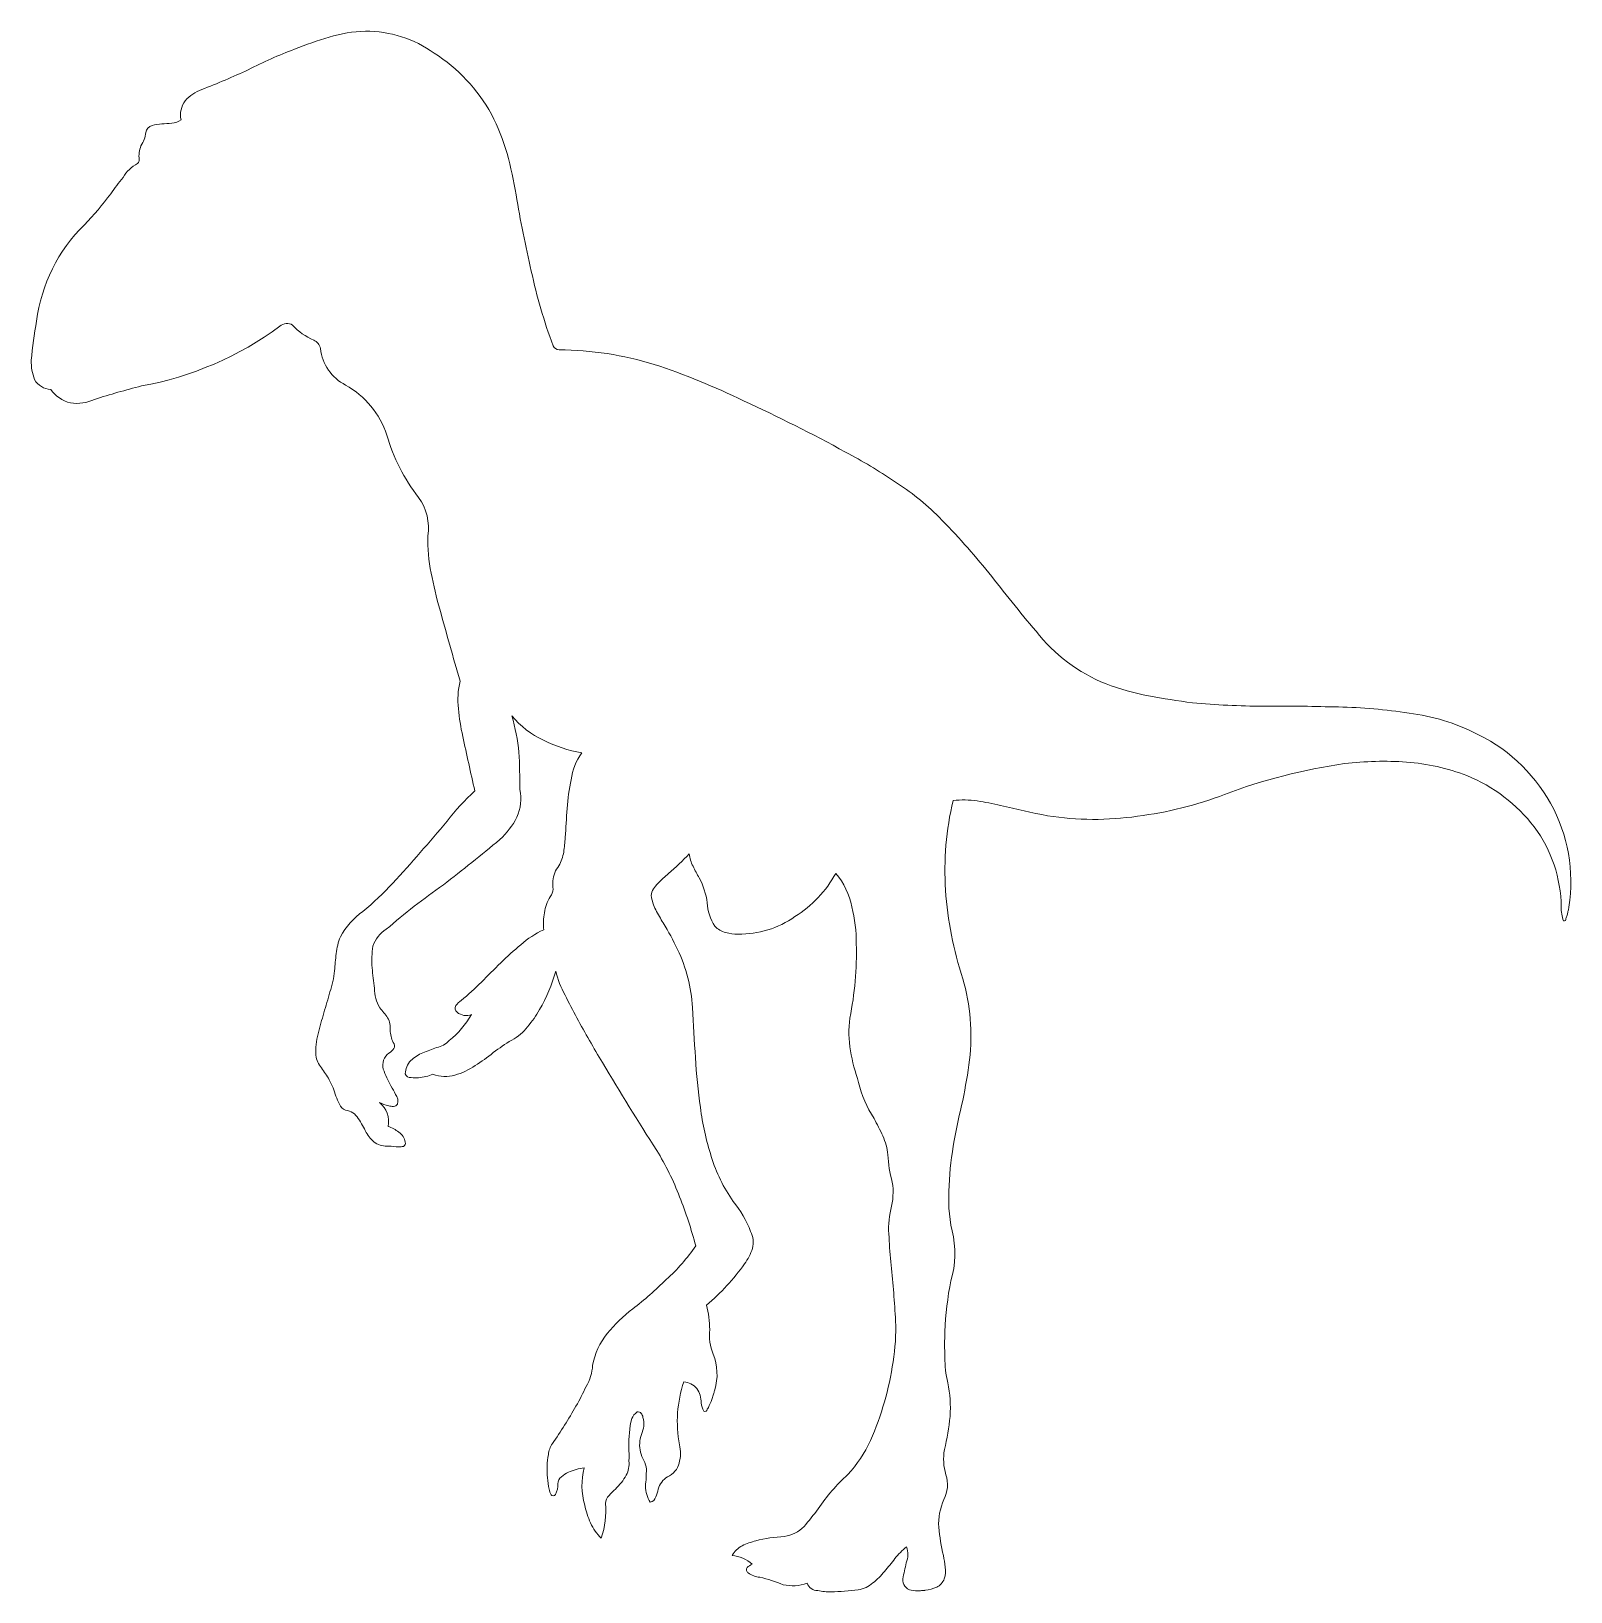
# Model space of a CAD drawing. Extents: x -61 to 116, y -29 to 151.
import ezdxf

# ---------------------------------------------------------------- set-up
doc = ezdxf.new("R2010")
doc.units = 0
doc.layers.add('_____1', color=7, linetype='BYLAYER', lineweight=5)

msp = doc.modelspace()

# ---------------------------------------------------------------- linework, layer by layer
at = {"layer": '_____1', "color": 0}
msp.add_line((-28.5725, 33.1321), (-28.5733, 33.1371), dxfattribs=at)
for centre, radius, start, end in [((-22.44967, 135.46491), 15.43333, 91.51649, 107.20906), ((-22.79149, 137.40462), 13.48837, 54.46113, 90.28299), ((-16.99808, 115.05105), 36.55566, 105.90476, 112.5249), ((-15.40446, 106.37819), 45.21527, 110.17946, 117.5668), ((-25.25512, 132.12816), 19.24328, 28.60037, 57.62556), ((-78.70757, 238.42426), 101.25857, 291.44417, 294.7409), ((-40.06777, 139.71977), 4.74107, 109.98311, 137.82962), ((-41.3843, 141.27057), 2.73713, 143.39689, 192.06178), ((-47.02926, 138.98745), 1.12057, 109.1518, 166.90691), ((-45.76199, 133.58323), 6.66635, 94.36614, 104.19637), ((-46.65397, 151.72209), 11.49828, 271.91618, 277.62411), ((-45.1085, 141.98178), 1.65645, 269.30962, 309.22567), ((-29.72413, 130.21025), 24.08939, 15.95037, 27.51713), ((-51.55966, 139.63707), 3.46165, 326.47355, 353.4351), ((-45.64399, 136.5349), 3.25531, 158.55411, 186.99082), ((-56.65814, 123.3529), 51.87718, 9.6847, 15.05766), ((-47.01663, 131.89909), 4.30887, 118.28468, 149.67471), ((-49.32006, 136.06157), 0.45159, 305.40899, 369.83462), ((-9.12839, 101.25982), 52.99059, 141.73801, 144.27447), ((-84.45364, 156.49961), 40.4241, 316.40359, 323.05216), ((126.56405, 153.85657), 133.86745, 189.36206, 193.193), ((-42.04562, 115.20173), 18.77817, 134.37388, 172.75588), ((57.25959, 136.44852), 62.42933, 192.15485, 200.37102), ((-9.5124, 108.2306), 52.00689, 169.65514, 174.68154), ((-55.53095, 148.02318), 38.55295, 280.33564, 306.33447), ((-31.87394, 116.07352), 1.20825, 57.76148, 132.38302), ((-26.23062, 121.58624), 6.71971, 221.93549, 247.49856), ((-29.28113, 114.20593), 1.2662, 8.39532, 67.78009), ((-22.6488, 115.00991), 5.41521, 186.5649, 242.64619), ((-0.56404, 115.03374), 0.76948, 204.30704, 268.908), ((-0.9232, 75.65249), 38.61345, 73.00929, 89.48881), ((-55.53675, 112.92303), 5.76006, 178.72507, 201.3167), ((-14.4884, 36.91889), 79.63757, 63.82402, 71.81886), ((-58.98657, 111.88986), 2.19018, 208.96774, 268.33514), ((-55.83176, 111.94743), 3.92512, 214.9194, 255.88902), ((-25.01489, 16.95876), 96.08031, 104.21839, 107.56429), ((-30.09854, 101.26828), 10.21744, 18.172, 60.94852), ((-56.1144, 113.09475), 4.99968, 262.24881, 294.89688), ((-59.49237, -65.86562), 191.79739, 61.38005, 65.30373), ((0.10996, 110.37183), 21.33749, 196.09954, 217.85894), ((2.38064, 46.06298), 63.91146, 56.11973, 62.00725), ((21.68274, 73.49927), 30.38238, 45.10851, 57.49665), ((-21.53842, 93.78384), 5.93783, 350.97501, 396.03095), ((-20.46573, 32.3305), 89.29877, 39.06554, 44.59243), ((1.96899, 92.32348), 17.65101, 178.28285, 192.21468), ((26.86825, 96.33142), 42.85588, 190.40837, 196.14376), ((180.97447, 189.85783), 166.44441, 217.46769, 220.43341), ((570.40322, 245.63686), 606.52083, 195.4153, 196.22561), ((69.52435, 93.76175), 19.30781, 217.8746, 248.15661), ((-3.50412, 74.0586), 8.71293, 166.02612, 187.14232), ((73.23038, 105.14608), 31.26384, 249.61524, 258.94977), ((91.15627, 209.14904), 136.79441, 259.93019, 262.06438), ((80.94461, 169.54533), 96.2723, 264.83059, 269.68178), ((8.92029, 74.66767), 21.1376, 184.5923, 193.28764), ((2.14038, 79.02011), 10.66231, 220.00848, 244.98649), ((-26.40354, 65.94981), 21.304, 5.44606, 16.96288), ((82.40522, -133.86296), 207.14708, 88.29713, 90.5519), ((87.92415, 14.05891), 59.13716, 81.48328, 89.38309), ((94.22958, 48.95263), 23.71846, 64.34853, 84.0646), ((96.41429, 52.47642), 19.60124, 29.48177, 65.64636), ((533.30557, 186.45352), 557.30061, 192.08145, 192.74072), ((4.62001, 83.27176), 15.57014, 243.33282, 260.42575), ((-86.44733, 63.6924), 81.36423, 0, 3.01486), ((8.15673, 63.70479), 7.43563, 145.48011, 171.33895), ((98.9414, 2.30099), 65.01782, 98.10569, 110.67837), ((94.34518, 28.42422), 38.51727, 86.2027, 96.81597), ((94.88506, 41.74614), 25.19118, 69.19932, 85.42123), ((21.12471, 60.36988), 20.80139, 167.63431, 176.85981), ((96.87974, 48.08847), 18.55794, 37.49666, 68.00255), ((8.82114, 43.0475), 28.01448, 132.96788, 142.65687), ((-10.22458, 62.62324), 5.25147, -23.85965, 11.7471), ((60.47775, 103.8079), 43.53232, 277.21992, 290.86453), ((116.62906, 52.20553), 116.64614, 175.42516, 177.06983), ((78.28661, 54.40752), 34.48216, 166.55915, 183.8187), ((45.98415, 52.57888), 9.92092, 81.18285, 97.15245), ((44.28604, 38.91858), 23.68373, 75.50074, 82.18889), ((90.62041, 234.67211), 177.48441, 256.84111, 258.62529), ((97.03315, 53.08353), 18.76506, -8.89562, 28.79804), ((-7618.35256, 6609.99253), 10036.7524, 319.2353, 319.26233), ((-14.29368, 65.31701), 10.0956, 313.11181, 331.49505), ((60.95867, 94.96169), 34.70162, 261.14367, 278.26788), ((98.97288, 50.0157), 15.7262, 0.60518, 36.56788), ((-133.65387, 208.81467), 196.72972, 307.50129, 309.92565), ((-23.69409, 59.9537), 23.8963, 351.70241, 355.71527), ((-139.64351, 163.5186), 163.14697, 317.32327, 318.98587), ((-4.9779, 57.32557), 4.99777, 331.33891, 350.55137), ((-11.39202, 81.00452), 35.70976, 310.94451, 316.23299), ((17.81878, 56.57474), 3.43344, 184.53777, 209.79629), ((2.11438, 52.79212), 3.44838, 141.71812, 173.23694), ((19.55366, 44.73274), 11.97402, 129.05289, 136.94558), ((32.13182, 63.20297), 19.19622, 205.7323, 210.24162), ((19.12202, 60.82121), 13.89639, 302.31789, 330.85847), ((24.72531, 48.58311), 8.52209, 10.99037, 39.93942), ((-47.28938, 78.72017), 37.76847, 309.75028, 316.92835), ((32.55551, -13.57372), 80.9614, 125.00592, 130.90307), ((-2.96937, 52.37652), 1.70702, 323.79829, 355.57031), ((9.71727, 53.21264), 11.02728, 180.07492, 185.03583), ((11.25779, 51.49377), 1.23349, 141.48611, 180.00346), ((13.36245, 50.35435), 3.61419, 135.05934, 148.14395), ((8.14725, 49.60494), 8.37948, 7.38085, 27.9688), ((84.15455, 54.71664), 40.35775, 183.70175, 198.45994), ((1.95437, 49.02642), 4.24975, 146.56013, 173.23556), ((15.10111, 52.19015), 5.12436, 187.81123, 207.15871), ((21.78889, 50.93132), 5.33744, 182.68378, 213.61129), ((-18.25578, 42.76195), 8.46955, 125.2058, 151.93041), ((5.14825, 48.2565), 7.52212, 170.27609, 185.31743), ((51.89518, 72.44546), 47.12338, 208.65095, 210.75803), ((20.16417, 58.16953), 11.11131, 269.24161, 305.08759), ((16.04012, 45.94933), 17.57472, 0.00734, 14.02272), ((118.88501, 50.0682), 4.18835, 178.44578, 200.68055), ((115.03571, 48.79316), 0.21551, -108.72236, 17.42015), ((113.03749, 49.8498), 2.41687, 335.76375, 345.60064), ((109.65313, 50.85233), 5.94563, 344.35339, 348.35154), ((109.15555, 51.00925), 6.46487, 347.87985, 349.7177), ((110.82593, 50.76038), 4.77718, 349.07859, 350.32272), ((103.12196, 52.13901), 12.60343, 350.03181, 351.06627), ((-19.68631, 44.2149), 6.55196, 157.26306, 174.6275), ((-18.73741, 44.69387), 3.39236, 120.4478, 163.14892), ((1.88418, 38.20576), 10.26386, 114.31198, 131.83682), ((-11.91468, 33.67257), 27.54817, 24.97313, 32.18426), ((19.20499, 49.71362), 2.54573, 223.02125, 255.7517), ((19.90832, 51.84996), 4.792, 253.88751, 271.30079), ((-12.48897, 44.07605), 9.6292, 170.42794, 185.29399), ((14.87342, 21.46369), 31.43678, 129.12099, 134.8358), ((-3.37853, 37.52673), 18.18324, 3.47352, 25.32001), ((-4.96462, 45.01446), 38.59084, 348.61985, 361.39148), ((2.61939, 40.94933), 29.08868, 172.33665, 176.24687), ((18.51068, 46.63033), 40.73353, 184.84833, 188.16241), ((73.95803, -39.79554), 116.54397, 134.19972, 135.74111), ((-36.25535, 43.68737), 9.8837, 340.65386, 355.15972), ((-31.9541, 64.03564), 31.77672, 309.28424, 314.93512), ((-18.9685, 47.75593), 18.66756, 329.87894, 344.64507), ((9.23948, 45.25228), 10.49425, 193.44185, 209.64432), ((22.92858, 35.33605), 23.87565, -6.57729, 16.0515), ((-131.52812, 69.87002), 108.66705, 342.95423, 344.27178), ((-17.37163, 40.8374), 4.43858, 179.87608, 210.48575), ((46.65267, 62.35457), 51.59821, 205.5976, 208.8873), ((45.43342, 16.59132), 76.14435, 163.65818, 165.53832), ((-26.39334, 33.59114), 7.20769, 32.20913, 43.86288), ((-20.3604, 43.5187), 11.26284, 309.42065, 329.58042), ((-11.92097, 38.54099), 0.60841, 150.30916, 230.06043), ((-10.4137, 37.36174), 2.51728, 124.35094, 143.97228), ((-11.25427, 39.39652), 1.69281, 231.34862, 290.98613), ((-13.67616, 44.4963), 12.45516, 319.56693, 330.63164), ((338.2764, 54.7064), 323.90439, 182.84522, 183.86609), ((-22.27263, 36.30019), 2.27918, -6.92967, 29.80117), ((-16.43124, 36.17869), 3.58215, 182.45581, 205.82067), ((-8.51237, 39.69919), 5.42189, 297.29071, 322.76378), ((113.60608, 98.22774), 127.55406, 208.46736, 211.12931), ((46.09922, 35.75232), 13.33389, 172.90264, 189.06786), ((-18.30027, 33.24355), 10.27358, 166.69968, 180.59371), ((-20.14531, 34.20666), 0.63973, -29.18733, 40.06961), ((-15.3367, 36.97031), 3.02683, 282.75555, 314.67992), ((7.116, 13.22695), 25.33006, 121.25488, 127.06134), ((-25.58907, 33.61549), 3.02234, 189.20341, 220.01843), ((-19.10479, 31.96133), 1.75801, 126.11586, 194.007), ((-21.34303, 35.23538), 2.20947, 302.95868, 322.64184), ((-15.87937, 30.90103), 2.39025, 137.25897, 177.42305), ((-14.30558, 28.9339), 4.89566, 113.26535, 132.84697), ((162.72237, -443.33439), 509.24745, 110.38576, 110.57443), ((-22.90736, 51.85663), 23.59996, 302.46698, 308.7062), ((79.56261, 36.40169), 64.55035, 183.13881, 188.26196), ((59.89942, 38.74467), 27.44432, 190.69646, 198.55959), ((-14.40327, 40.68974), 61.58384, 348.05922, 352.4529), ((-48.70504, 16.94896), 25.4846, 31.65009, 35.29063), ((-8.05572, 36.32608), 13.62467, 200.58439, 209.51821), ((-17.67645, 31.17518), 0.61382, 195.75637, 278.11133), ((-17.10449, 33.3878), 2.86176, 260.23553, 277.34033), ((-17.31801, 36.63132), 6.10934, 275.4396, 291.467), ((-13.68812, 34.74783), 4.04956, 249.8637, 286.23244), ((-14.50265, 38.03165), 7.4314, 285.18472, 305.01501), ((311.38085, 214.96027), 357.2047, 210.7571, 212.6584), ((-36.39375, 25.38077), 10.60427, 16.74553, 27.76971), ((-27.57868, 24.99384), 8.95087, 23.89712, 31.06963), ((45.80516, 32.67514), 12.21713, 192.60317, 213.80005), ((-13.72498, 33.03683), 13.3331, 200.18554, 204.56464), ((-24.5758, 28.13835), 1.42906, 206.80108, 246.87691), ((-17.60604, 36.23475), 9.27926, 246.91704, 253.91803), ((-22.86873, 25.55199), 2.69193, -12.92444, 52.8776), ((-19.60422, 29.62091), 2.37236, 256.04082, 269.73162), ((-19.64887, 27.79996), 0.55239, 273.48026, 330.7711), ((-20.22888, 27.87637), 1.11706, -18.05178, 41.72247), ((45.97159, 30.92568), 30.52679, 187.15044, 197.9857), ((136.29466, 6.47791), 92.96, 166.64636, 169.55762), ((-25.31819, 24.96087), 1.87202, 28.40398, 84.44565), ((-36.08826, 17.70138), 14.85252, 26.22086, 33.27976), ((-1.28924, 6.05904), 41.92309, 25.13406, 28.2139), ((-18.81382, 26.59066), 4.5847, 210.50068, 230.5406), ((-21.23666, 21.65738), 3.43862, 49.87172, 73.23846), ((-19.82758, 22.93572), 1.57359, 7.42971, 59.14201), ((29.90404, 20.85902), 7.39871, 6.54697, 23.97473), ((-20.36716, 25.46541), 2.77134, 240.60215, 274.25382), ((-17.12214, 48.43582), 25.913, 263.26399, 265.77749), ((-18.97089, 24.53626), 1.94399, 268.2542, 284.93835), ((-18.62586, 23.00692), 0.38227, -65.90032, 20.24566), ((-16.67878, 5.37472), 32.09334, 20.98449, 31.6231), ((50.92959, 22.23264), 13.68536, 182.21966, 195.5815), ((79.16228, 16.90919), 34.88336, 169.39905, 177.96131), ((33.8235, 26.53205), 17.62087, 196.59438, 215.37172), ((30.65494, 17.37548), 7.18992, 344.00767, 369.45532), ((61.79775, 16.63378), 17.56233, 175.04681, 192.07828), ((-34.5807, -2.0012), 51.45159, 14.87869, 21.51432), ((10.23497, 8.678), 11.98297, 20.50693, 39.69603), ((47.74841, 13.17619), 10.42068, 167.70849, 185.38885), ((18.73345, 11.58495), 3.01544, -12.80891, 25.34761), ((33.98161, 10.31733), 10.96552, -16.44038, 13.93951), ((-3.26895, 23.96538), 22.40084, 312.13696, 325.29117), ((14.63727, 13.41109), 7.46571, 325.1915, 340.47914), ((82.17668, 14.262), 44.85043, 182.63826, 186.74234), ((-1.61438, 25.3777), 27.64576, 310.64978, 324.05499), ((-114.61352, -5.92901), 152.97977, 3.19278, 5.59893), ((-19.59407, 39.17376), 44.67164, 307.98723, 314.5777), ((79.42108, 0.12651), 35.6342, 168.52778, 178.02178), ((18.07743, -9.55843), 16.92552, 126.96056, 140.8143), ((4.75182, 1.52286), 11.99405, 0.29836, 13.89278), ((15.73242, 1.61364), 22.41771, 350.41931, 362.49952), ((11.59078, -4.11974), 8.46216, 141.6068, 169.1642), ((22.8208, 1.02005), 6.10134, 174.68417, 201.51517), ((77.78271, -0.22224), 34.01127, 177.33932, 182.31612), ((11.32236, -3.54773), 6.2712, -16.60627, 21.8119), ((56.74878, -1.64299), 12.94963, 179.79536, 192.8746), ((-1.99814, -2.2277), 5.28623, 329.00616, 356.73362), ((2.44368, 3.06666), 35.77142, 344.09889, 351.66711), ((-17.99872, 4.2249), 22.48868, 329.4352, 335.9226), ((27.45155, -8.98586), 14.427, 161.47863, 190.63344), ((13.3693, -7.07224), 2.69941, 44.87093, 81.42477), ((12.75227, -6.81348), 3.01824, 359.52122, 393.04213), ((-11.78391, 3.12225), 30.32071, 343.04106, 343.79402), ((30.27311, -7.46378), 14.1592, -3.7372, 11.96489), ((18.43587, -6.50176), 2.68668, 187.20445, 208.3811), ((14.51084, -6.23133), 2.37482, 325.48957, 337.60493), ((9.36051, -3.78463), 8.07446, 335.47611, 342.59653), ((-3.82621, 0.75131), 22.01755, 341.59677, 342.90232), ((5.69008, 2.08554), 32.38047, 335.83543, 344.19467), ((-45.52685, 19.22628), 53.83115, 325.16447, 330.58627), ((20.58562, -11.58205), 13.14088, 167.10783, 181.38381), ((9.40717, -9.35399), 1.77656, 124.17693, 156.65871), ((8.52373, -8.26862), 0.4011, 33.15774, 106.59289), ((8.06903, -8.70165), 1.02494, 10.90282, 39.53375), ((6.25849, -9.23976), 2.91053, 335.19535, 374.56565), ((16.2233, -7.58651), 0.24464, -128.17213, 2.27374), ((17.9516, -5.83988), 26.57292, 346.13073, 354.50022), ((12.25807, -11.67278), 3.56962, 160.15199, 193.46948), ((0.99046, -13.09717), 2.81421, 145.99549, 173.37957), ((-10.56601, -12.81416), 18.03779, -2.3132, 2.9069), ((13.38832, -11.16749), 4.79191, 196.19811, 208.6563), ((9.37922, -12.6193), 4.01241, -16.50003, 14.00893), ((21.15535, -4.63427), 15.52085, 317.686, 335.0976), ((49.72365, -13.2896), 6.07069, 169.75233, 197.33309), ((9.5338, -14.45152), 11.48686, 178.26645, 191.63833), ((5.29106, -14.20731), 7.2396, 168.57069, 179.18257), ((2.87799, -19.88356), 5.59966, 95.85354, 115.20471), ((10.20959, -16.33702), 8.15774, 165.635, 196.06271), ((4.54398, -13.81765), 2.9261, -26.97208, 5.40164), ((6.26553, -14.82109), 3.21737, 6.4709, 24.91944), ((11.03895, -13.26039), 2.24353, 292.51611, 347.16212), ((-2.7771, -16.30038), 2.06549, -30.90569, 4.32824), ((0.28431, -16.1445), 1.00181, 125.46822, 179.99989), ((1.51704, -17.26492), 2.65332, 112.69422, 133.13207), ((1.15223, -11.7778), 6.87979, 313.66653, 330.69855), ((-7.08573, -14.52391), 16.54826, 353.43436, 360.22646), ((13.20461, -17.43262), 2.47301, 121.89114, 164.32216), ((47.49214, -31.39473), 22.06553, 132.3325, 145.89339), ((40.29421, -16.23026), 3.80665, -26.95883, 17.30063), ((1.39299, -16.05477), 3.19081, 192.93097, 204.88041), ((-1.26218, -17.25628), 0.27789, 210.47772, 337.8011), ((6.06609, -18.39783), 1.2877, 134.01773, 179.77617), ((9.54754, -21.20084), 5.74954, 129.34432, 139.5655), ((12.95008, -16.36306), 3.59648, 180.84437, 211.98501), ((9.66584, -17.3624), 0.93538, 284.47207, 341.73706), ((7.04099, -16.10681), 3.83934, 336.21023, 350.13879), ((13.1634, -16.17124), 11.06169, 192.65259, 203.83617), ((-5.39796, -19.15078), 10.20455, -18.5063, 4.2598), ((-0.2446, 2.79922), 36.66656, 319.40366, 323.47873), ((49.98822, -20.77593), 6.90325, 155.8898, 183.09006), ((8.26616, -18.26676), 5.73565, 204.45857, 225.95916), ((24.76332, -18.25669), 3.98633, 278.11457, 315.29992), ((70.36058, -18.35156), 27.40861, 185.85607, 192.72436), ((21.79418, -25.78219), 2.83051, 117.22306, 150.50523), ((24.38723, -31.47251), 9.0816, 104.89442, 115.34741), ((26.32302, -39.93643), 17.76134, 93.21796, 103.91111), ((18.89302, -28.57174), 4.20596, 49.20323, 84.02961), ((12.05884, -4.88941), 32.70913, 319.31606, 322.63516), ((46.00803, -31.19964), 10.24524, 130.32574, 140.91429), ((36.97412, -24.29665), 2.56956, 338.53799, 380.68752), ((35.16718, -26.46621), 8.70936, 4.90655, 13.80095), ((21.37253, -26.03159), 0.40288, 141.59749, 242.3213), ((22.44181, -27.20672), 1.98745, 113.75835, 134.17651), ((22.68775, -24.40399), 2.48895, 232.87086, 266.04075), ((19.50931, -40.80641), 14.24042, 66.51585, 77.81137), ((30.67099, -21.3215), 7.89018, 307.92849, 321.69662), ((156.7662, -52.80942), 120.59507, 166.78311, 167.67326), ((41.13288, -26.16038), 2.74706, -19.00836, 9.19741), ((26.27834, -23.01704), 4.85345, 256.96968, 290.13048), ((29.14353, -27.15082), 1.26755, 199.50301, 271.3425), ((30.46061, -22.65003), 5.90992, 257.4181, 272.50595), ((30.59306, -5.9668), 22.58784, 270.31948, 278.2127), ((33.47936, -25.32953), 3.01276, 276.48642, 312.65905), ((40.18193, -27.17972), 1.23603, 174.62902, 258.60673), ((40.60023, -24.80788), 3.64423, 259.52621, 274.27208), ((40.52554, -20.05329), 8.39583, 272.36295, 275.56413), ((39.06734, -5.05912), 23.46077, 275.51558, 275.71125), ((41.3524, -28.57728), 0.16872, 96.05161, 100.27372), ((48.48204, -96.16816), 68.13458, 95.87489, 96.0215), ((40.61664, -20.90192), 7.54238, 275.50044, 276.78722), ((39.71451, -12.28151), 16.21, 275.97557, 276.55004), ((41.02681, -23.80513), 4.61192, 276.68386, 293.40882), ((42.03237, -26.42702), 1.81023, 297.17365, 339.69815)]:
    msp.add_arc(centre, radius, start, end, dxfattribs=at)

doc.saveas('drawing.dxf')
